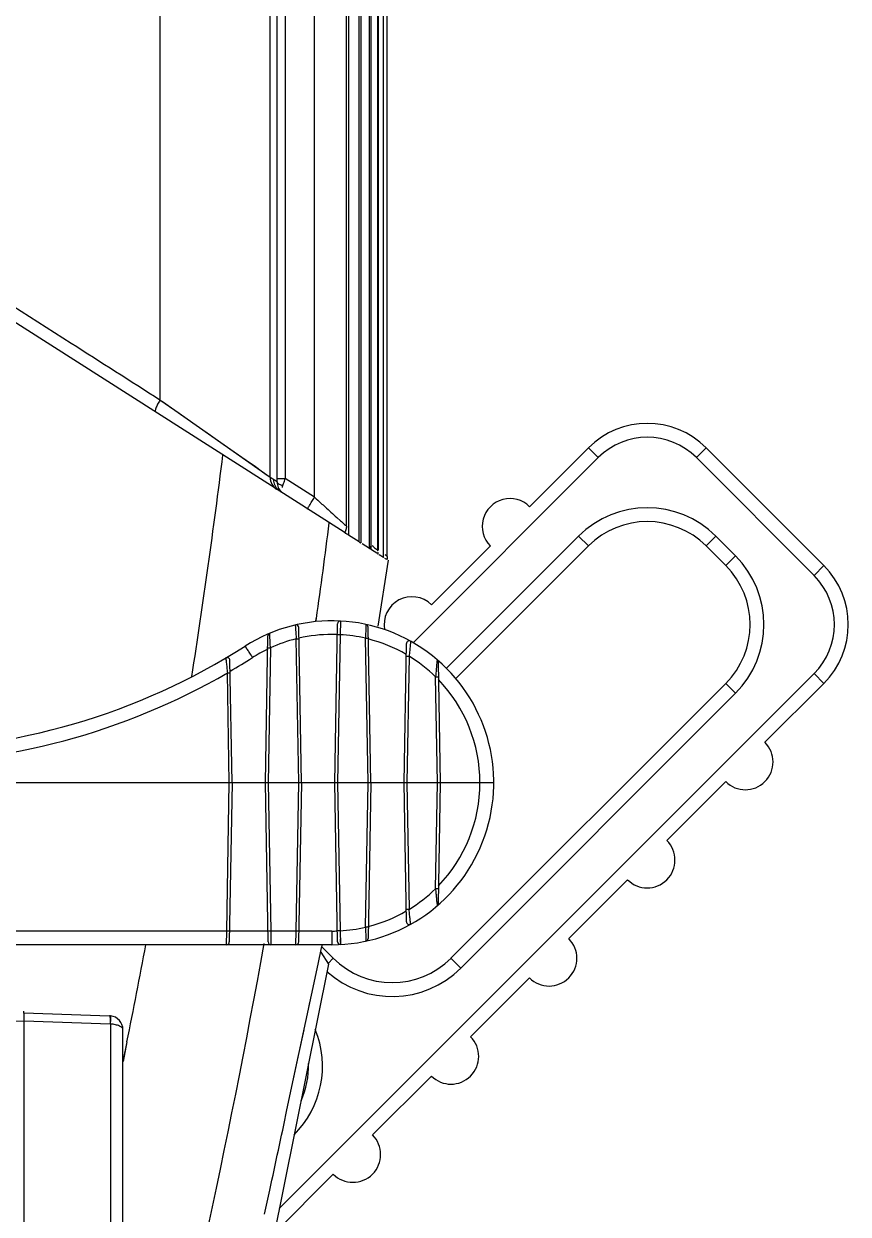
# Model space of a CAD drawing. Header units: millimetres. Extents: x -73584 to -37571, y -61249 to -50748.
# Drawn here: x -48245.47 to -48215.75, y -52735.06 to -52692.19 of the extents above; entities that cross this region are included whole.
import ezdxf

# ---------------------------------------------------------------- set-up
doc = ezdxf.new("R2010")
doc.units = ezdxf.units.MM
doc.header["$LTSCALE"] = 200
doc.layers.add('DIM', color=3, linetype='Continuous')
doc.layers.add('SOLID_1', color=7, linetype='Continuous')

# ---------------------------------------------------------------- blocks, each defined once
blk = doc.blocks.new('5569')
at = {"color": 7, "linetype": 'Continuous'}
for p, q in [((-46009.902, -54839.229), (-46009.902, -55029.304)), ((-46005.93, -55032.09), (-46005.93, -54944.413)), ((-46005.675, -55032.13), (-46005.675, -54945.342)), ((-46005.387, -54947.176), (-46005.387, -55032.13)), ((-46004.33, -55032.804), (-46004.33, -54949.005)), ((-46003.177, -55033.845), (-46003.177, -54950.071)), ((-46003.111, -54950.174), (-46003.111, -55034.161)), ((-46003.105, -54950.179), (-46003.105, -55034.166)), ((-46002.72, -55034.409), (-46002.72, -54950.773)), ((-46002.668, -54950.852), (-46002.668, -55034.441)), ((-46002.664, -54950.856), (-46002.664, -55034.448)), ((-46002.347, -55034.644), (-46002.347, -54951.333)), ((-46002.305, -54951.396), (-46002.305, -55034.567)), ((-46002.302, -54951.398), (-46002.302, -55034.569)), ((-46002.055, -55034.726), (-46002.055, -54951.763)), ((-46002.038, -54951.789), (-46002.038, -55034.696)), ((-46002.037, -54951.79), (-46002.037, -55034.696)), ((-46001.846, -55034.961), (-46001.846, -54952.069)), ((-46001.718, -55034.941), (-46001.718, -54952.258)), ((-46003.265, -55034.065), (-46024.198, -55020.723)), ((-46009.213, -55029.789), (-46009.902, -55029.304)), ((-46005.93, -55032.09), (-46009.817, -55029.364)), ((-46008.601, -55030.217), (-46009.213, -55029.789)), ((-46005.678, -55032.251), (-46005.93, -55032.09)), ((-46005.675, -55032.13), (-46005.387, -55032.13)), ((-46004.33, -55032.804), (-46005.387, -55032.13)), ((-46003.53, -55033.526), (-46003.392, -55033.651)), ((-46003.129, -55034.149), (-46003.163, -55034.132)), ((-46002.72, -55034.412), (-46003.109, -55034.164)), ((-46002.349, -55034.649), (-46002.61, -55034.482)), ((-46002.302, -55034.569), (-46002.305, -55034.567)), ((-46002.347, -55034.644), (-46002.33, -55034.655)), ((-46002.082, -55034.819), (-46002.274, -55034.696)), ((-46001.848, -55034.968), (-46001.997, -55034.873)), ((-46001.846, -55034.961), (-46001.837, -55034.967)), ((-46001.729, -55035.044), (-46001.795, -55035.002)), ((-46001.719, -55034.932), (-46001.718, -55034.941)), ((-46001.718, -55034.941), (-46001.718, -55034.953)), ((-46001.672, -55035.073), (-46002.055, -55037.45)), ((-46004.282, -55037.281), (-46004.267, -55037.172)), ((-46004.279, -55037.282), (-46004.264, -55037.173)), ((-46004.202, -55049.622), (-46004.075, -55049.028)), ((-46004.109, -55049.188), (-46003.828, -55049.612)), ((-46004.075, -55049.028), (-46004.049, -55048.905)), ((-46003.828, -55049.612), (-46005.982, -55060.297)), ((-46005.325, -55054.87), (-46004.202, -55049.622)), ((-46004.521, -55051.116), (-46004.496, -55050.998)), ((-46011.092, -55052.417), (-46011.239, -55053.122)), ((-46011.092, -55052.417), (-46011.235, -55053.123))]:
    blk.add_line(p, q, dxfattribs=at)
for points in [[(-46006.797, -55031.481), (-46007.619, -55030.905), (-46008.082, -55030.582), (-46008.601, -55030.217)], [(-46005.93, -55032.09), (-46006.033, -55032.018), (-46006.208, -55031.893), (-46006.465, -55031.711), (-46006.797, -55031.481)], [(-46002.304, -55034.568), (-46002.304, -55034.58), (-46002.297, -55034.623), (-46002.294, -55034.631)], [(-46001.719, -55034.953), (-46001.718, -55034.97), (-46001.712, -55035)], [(-46005.325, -55054.87), (-46004.906, -55052.913), (-46004.707, -55051.985)]]:
    blk.add_lwpolyline(points, dxfattribs=at)
for centre, radius, start, end in [((-46289.538, -54995.772), 284.133, 351.19563, 352.82078), ((-46007.511, -55032.149), 1.835, 356.8317, 358.6064), ((-46008.172, -55032.131), 2.497, 358.5595, 0.0181), ((-46017.792, -55028.082), 13.048, 340.7593, 341.5153), ((-46021.278, -55026.909), 16.726, 341.492, 341.812), ((-46293.871, -54996.52), 292.447, 352.0096, 352.69149), ((-46002.6, -55033.362), 0.954, 227.5399, 228.6286), ((-46003.249, -55034.402), 0.958, 348.6777, 350.0872), ((-46011.151, -55046.443), 14.849, 52.897, 53.1785), ((-46007.692, -55041.87), 9.116, 52.7068, 52.8964), ((-46314.474, -54991.574), 309.423, 348.65976, 349.31992), ((-46328.691, -54990.447), 327.797, 345.87098, 349.73282)]:
    blk.add_arc(centre, radius, start, end, dxfattribs=at)
for points, knots in [([(-46009.902, -55029.304), (-46010.969, -55028.623), (-46015.245, -55025.894), (-46019.521, -55023.166), (-46022.73, -55021.118)], [0, 0, 0, 0, 0.24954, 1, 1, 1, 1]), ([(-46009.902, -55029.304), (-46009.932, -55029.352), (-46009.985, -55029.444), (-46010.047, -55029.575), (-46010.079, -55029.658), (-46010.084, -55029.718), (-46010.072, -55029.726)], [0, 0, 0, 0, 0.364748, 0.690966, 0.908646, 1, 1, 1, 1]), ([(-46005.81, -55032.166), (-46005.81, -55032.236), (-46005.78, -55032.378), (-46005.694, -55032.494), (-46005.642, -55032.541)], [0, 0, 0, 0, 0.49987, 1, 1, 1, 1]), ([(-46005.678, -55032.251), (-46005.68, -55032.319), (-46005.656, -55032.455), (-46005.577, -55032.568), (-46005.529, -55032.613)], [0, 0, 0, 0, 0.509538, 1, 1, 1, 1]), ([(-46005.614, -55032.329), (-46005.623, -55032.323), (-46005.65, -55032.303), (-46005.674, -55032.274), (-46005.678, -55032.251)], [0, 0, 0, 0, 0.303951, 1, 1, 1, 1]), ([(-46005.472, -55032.382), (-46005.485, -55032.379), (-46005.534, -55032.368), (-46005.583, -55032.349), (-46005.614, -55032.329)], [0, 0, 0, 0, 0.264113, 1, 1, 1, 1]), ([(-46004.581, -55033.226), (-46004.584, -55033.224), (-46004.572, -55033.209), (-46004.566, -55033.188), (-46004.54, -55033.147), (-46004.511, -55033.095), (-46004.471, -55033.03), (-46004.411, -55032.932), (-46004.363, -55032.855), (-46004.33, -55032.804)], [0, 0, 0, 0, 0.019539, 0.07538, 0.166773, 0.292655, 0.45007, 0.628615, 1, 1, 1, 1]), ([(-46004.103, -55033.011), (-46004.052, -55033.057), (-46003.86, -55033.227), (-46003.67, -55033.4), (-46003.53, -55033.526)], [0, 0, 0, 0, 0.265694, 1, 1, 1, 1]), ([(-46003.392, -55033.651), (-46003.374, -55033.667), (-46003.315, -55033.721), (-46003.256, -55033.774), (-46003.215, -55033.811)], [0, 0, 0, 0, 0.307914, 1, 1, 1, 1]), ([(-46003.177, -55033.845), (-46003.185, -55033.888), (-46003.199, -55033.958), (-46003.218, -55034.029), (-46003.233, -55034.053)], [0, 0, 0, 0, 0.615706, 1, 1, 1, 1]), ([(-46003.215, -55033.811), (-46003.21, -55033.814), (-46003.198, -55033.826), (-46003.185, -55033.837), (-46003.177, -55033.845)], [0, 0, 0, 0, 0.332379, 1, 1, 1, 1]), ([(-46002.72, -55034.409), (-46002.712, -55034.414), (-46002.7, -55034.427), (-46002.682, -55034.431), (-46002.676, -55034.436)], [0, 0, 0, 0, 0.530562, 1, 1, 1, 1]), ([(-46002.676, -55034.436), (-46002.675, -55034.437), (-46002.672, -55034.439), (-46002.669, -55034.441), (-46002.668, -55034.441)], [0, 0, 0, 0, 0.514282, 1, 1, 1, 1]), ([(-46002.33, -55034.655), (-46002.325, -55034.649), (-46002.317, -55034.627), (-46002.312, -55034.604), (-46002.309, -55034.59)], [0, 0, 0, 0, 0.361748, 1, 1, 1, 1]), ([(-46002.295, -55034.635), (-46002.297, -55034.63), (-46002.306, -55034.617), (-46002.313, -55034.633), (-46002.317, -55034.638)], [0, 0, 0, 0, 0.428057, 1, 1, 1, 1]), ([(-46002.274, -55034.696), (-46002.282, -55034.691), (-46002.285, -55034.666), (-46002.29, -55034.646), (-46002.295, -55034.635)], [0, 0, 0, 0, 0.428276, 1, 1, 1, 1]), ([(-46002.169, -55034.619), (-46002.144, -55034.638), (-46002.111, -55034.663), (-46002.073, -55034.693), (-46002.06, -55034.707), (-46002.058, -55034.714)], [0, 0, 0, 0, 0.638318, 0.845714, 1, 1, 1, 1]), ([(-46002.073, -55034.817), (-46002.075, -55034.819), (-46002.077, -55034.821), (-46002.081, -55034.82), (-46002.082, -55034.819)], [0, 0, 0, 0, 0.548314, 1, 1, 1, 1]), ([(-46002.038, -55034.839), (-46002.042, -55034.822), (-46002.042, -55034.759), (-46002.063, -55034.809), (-46002.073, -55034.817)], [0, 0, 0, 0, 0.57892, 1, 1, 1, 1]), ([(-46002.058, -55034.714), (-46002.057, -55034.716), (-46002.056, -55034.72), (-46002.056, -55034.724), (-46002.055, -55034.726)], [0, 0, 0, 0, 0.474293, 1, 1, 1, 1]), ([(-46002.04, -55034.862), (-46002.039, -55034.864), (-46002.034, -55034.874), (-46002.037, -55034.855), (-46002.037, -55034.849)], [0, 0, 0, 0, 0.227854, 1, 1, 1, 1]), ([(-46001.798, -55034.86), (-46001.78, -55034.874), (-46001.754, -55034.896), (-46001.721, -55034.919), (-46001.719, -55034.932)], [0, 0, 0, 0, 0.645036, 1, 1, 1, 1]), ([(-46001.724, -55035.038), (-46001.725, -55035.04), (-46001.725, -55035.042), (-46001.728, -55035.044), (-46001.729, -55035.044)], [0, 0, 0, 0, 0.73334, 1, 1, 1, 1]), ([(-46001.709, -55035.009), (-46001.713, -55035.008), (-46001.716, -55035.025), (-46001.721, -55035.032), (-46001.724, -55035.038)], [0, 0, 0, 0, 0.382, 1, 1, 1, 1]), ([(-46001.713, -55035.046), (-46001.713, -55035.036), (-46001.71, -55035.025), (-46001.709, -55035.014), (-46001.709, -55035.011)], [0, 0, 0, 0, 0.818302, 1, 1, 1, 1]), ([(-46001.709, -55035.011), (-46001.709, -55035.011), (-46001.709, -55035.01), (-46001.709, -55035.01), (-46001.709, -55035.009)], [0, 0, 0, 0, 0.675266, 1, 1, 1, 1]), ([(-46006.132, -55058.623), (-46006.069, -55058.333), (-46005.799, -55057.082), (-46005.531, -55055.831), (-46005.325, -55054.87)], [0, 0, 0, 0, 0.231612, 1, 1, 1, 1])]:
    blk.add_open_spline(points, degree=3, knots=knots, dxfattribs=at)
for points in [[(-46005.93, -55032.09), (-46005.931, -55032.249), (-46005.837, -55032.425), (-46005.702, -55032.511)], [(-46005.492, -55032.447), (-46005.486, -55032.425), (-46005.479, -55032.403), (-46005.472, -55032.382)], [(-46004.33, -55032.804), (-46004.255, -55032.874), (-46004.179, -55032.943), (-46004.103, -55033.011)], [(-46003.245, -55034.066), (-46003.251, -55034.069), (-46003.259, -55034.069), (-46003.265, -55034.065)], [(-46003.233, -55034.053), (-46003.236, -55034.057), (-46003.239, -55034.062), (-46003.244, -55034.065)], [(-46003.163, -55034.132), (-46003.187, -55034.116), (-46003.209, -55034.096), (-46003.23, -55034.077)], [(-46003.111, -55034.161), (-46003.118, -55034.158), (-46003.123, -55034.153), (-46003.129, -55034.149)], [(-46002.317, -55034.638), (-46002.321, -55034.644), (-46002.324, -55034.651), (-46002.33, -55034.655)]]:
    blk.add_open_spline(points, degree=3, dxfattribs=at)
at = {"layer": 'SOLID_1', "color": 7, "linetype": 'Continuous'}
for p, q in [((-45996.58, -55033.141), (-45994.459, -55031.02)), ((-45994.459, -55031.02), (-45994.105, -55031.374)), ((-45990.57, -55031.375), (-45990.216, -55031.021)), ((-45990.216, -55031.021), (-45985.974, -55035.265)), ((-45994.105, -55031.374), (-46000.775, -55038.041)), ((-45986.328, -55035.618), (-45990.57, -55031.375)), ((-46000.117, -55036.676), (-45997.995, -55034.555)), ((-45999.576, -55038.963), (-45994.813, -55034.202)), ((-45994.459, -55034.556), (-45999.238, -55039.332)), ((-45994.813, -55034.202), (-45994.459, -55034.556)), ((-45990.217, -55034.557), (-45989.863, -55034.203)), ((-45989.51, -55035.264), (-45990.217, -55034.557)), ((-45989.863, -55034.203), (-45989.156, -55034.91)), ((-45989.156, -55034.91), (-45989.51, -55035.264)), ((-45985.974, -55035.265), (-45986.328, -55035.618)), ((-46005.024, -55037.403), (-46005.018, -55037.497)), ((-46005.024, -55037.403), (-46005.023, -55037.409)), ((-46004.803, -55043.084), (-46004.901, -55037.498)), ((-46003.603, -55043.084), (-46003.503, -55037.357)), ((-46003.398, -55037.259), (-46003.41, -55037.751)), ((-46002.303, -55043.084), (-46002.401, -55037.477)), ((-46006.103, -55043.084), (-46006.011, -55037.792)), ((-46004.903, -55043.084), (-46004.994, -55037.901)), ((-46003.41, -55037.751), (-46003.503, -55043.084)), ((-46002.403, -55043.084), (-46002.494, -55037.882)), ((-46005.919, -55038.225), (-46006.003, -55043.084)), ((-46001.103, -55043.084), (-46001.016, -55038.073)), ((-46007.303, -55043.084), (-46007.38, -55038.675)), ((-46000.924, -55038.524), (-46001.003, -55043.084)), ((-45999.88, -55038.724), (-45999.803, -55043.084)), ((-46007.403, -55043.084), (-46007.472, -55039.127)), ((-46005.604, -55058.42), (-45986.329, -55039.154)), ((-45999.903, -55043.084), (-45999.97, -55039.268)), ((-45986.329, -55039.154), (-45985.975, -55039.507)), ((-45999.413, -55049.404), (-45989.511, -55039.507)), ((-45989.511, -55039.507), (-45989.157, -55039.86)), ((-45985.975, -55039.507), (-45988.097, -55041.628)), ((-45989.157, -55039.86), (-45999.059, -55049.757)), ((-45997.871, -55043.084), (-46020.985, -55043.084)), ((-46007.497, -55048.425), (-46007.403, -55043.084)), ((-46007.303, -55043.084), (-46007.404, -55048.818)), ((-46006.003, -55048.818), (-46006.103, -55043.084)), ((-46006.003, -55043.084), (-46005.91, -55048.425)), ((-46004.997, -55048.425), (-46004.903, -55043.084)), ((-46004.803, -55043.084), (-46004.904, -55048.818)), ((-46003.503, -55048.81), (-46003.603, -55043.084)), ((-46003.503, -55043.084), (-46003.41, -55048.417)), ((-46002.494, -55048.286), (-46002.403, -55043.084)), ((-46002.303, -55043.084), (-46002.401, -55048.691)), ((-46001.016, -55048.095), (-46001.103, -55043.084)), ((-46001.003, -55043.084), (-46000.924, -55047.643)), ((-45999.97, -55046.9), (-45999.903, -55043.084)), ((-45999.803, -55043.084), (-45999.88, -55047.444)), ((-45989.512, -55043.042), (-45991.633, -55045.163)), ((-45993.048, -55046.577), (-45995.17, -55048.698)), ((-46007.497, -55048.425), (-46020.051, -55048.425)), ((-46007.503, -55048.916), (-46007.497, -55048.425)), ((-46006.01, -55048.425), (-46007.397, -55048.425)), ((-46004.997, -55048.425), (-46005.91, -55048.425)), ((-46005.91, -55048.425), (-46005.903, -55048.916)), ((-46005.003, -55048.916), (-46004.997, -55048.425)), ((-46003.703, -55048.425), (-46004.897, -55048.425)), ((-46003.703, -55048.425), (-46003.703, -55048.916)), ((-46003.41, -55048.417), (-46003.398, -55048.908)), ((-46003.403, -55048.707), (-46003.402, -55048.766)), ((-46003.703, -55048.916), (-46032.924, -55048.916)), ((-46004.067, -55048.991), (-46003.655, -55049.403)), ((-46003.402, -55048.766), (-46003.398, -55048.908)), ((-46003.655, -55049.403), (-46003.846, -55049.594)), ((-45999.059, -55049.757), (-45999.413, -55049.404)), ((-45996.584, -55050.112), (-45998.706, -55052.232)), ((-46014.793, -55051.67), (-46045.843, -55052.766)), ((-46014.806, -55051.368), (-46011.721, -55051.477)), ((-46011.7, -55051.776), (-46014.793, -55051.667)), ((-46014.793, -55061.37), (-46014.793, -55051.667)), ((-46011.686, -55051.777), (-46011.686, -55100.755)), ((-46011.239, -55100.554), (-46011.239, -55051.979)), ((-46000.121, -55053.646), (-46002.243, -55055.767)), ((-46003.657, -55057.181), (-46005.779, -55059.302))]:
    blk.add_line(p, q, dxfattribs=at)
for centre, radius, start, end in [((-45992.338, -55033.142), 3, 44.9867, 134.9867), ((-45992.338, -55033.142), 2.5, 44.9867, 134.9867), ((-45997.288, -55033.848), 1, 44.9867, 224.9867), ((-45992.339, -55036.678), 3.5, 44.9867, 134.9867), ((-45992.339, -55036.678), 3, 44.9867, 134.9867), ((-45991.632, -55037.385), 3.5, 314.9867, 44.9867), ((-45991.632, -55037.385), 3, 314.9867, 44.9867), ((-45988.096, -55037.386), 3, 314.9867, 44.9867), ((-45988.096, -55037.386), 2.5, 314.9867, 44.9867), ((-46000.824, -55037.383), 1, 44.9867, 190.8322), ((-46003.703, -55043.084), 5.833, 270, 122.51), ((-46005.001, -55037.5), 0.1, 0.9997, 103.0815), ((-46003.403, -55037.359), 0.1, 87.0024, 178.9993), ((-46002.501, -55037.479), 0.1, 0.9996, 77.895), ((-46005.911, -55037.793), 0.1, 112.6503, 179.0001), ((-46003.702, -55043.078), 5.336, 104.0075, 114.5417), ((-46003.702, -55043.086), 5.343, 90.0112, 102.8902), ((-46003.702, -55043.065), 5.322, 87.9297, 90.0098), ((-46003.705, -55043.086), 5.343, 76.9033, 86.8397), ((-46003.708, -55043.086), 5.344, 59.8398, 75.7671), ((-46000.916, -55038.075), 0.1, 60.9056, 179.0009), ((-46019.703, -55017.979), 23.938, 270, 302.51), ((-46003.7, -55043.081), 5.339, 115.7448, 122.5154), ((-46007.48, -55038.677), 0.1, 1, 120.5637), ((-46019.705, -55017.968), 24.44, 300.3011, 302.5077), ((-46003.707, -55043.08), 5.338, 45.5713, 58.5784), ((-45999.979, -55038.726), 0.1, 0.9984, 49.4887), ((-46019.704, -55017.969), 24.439, 270.0006, 300.032), ((-46003.704, -55043.075), 5.333, 359.9078, 44.0098), ((-45988.804, -55042.335), 1, 224.9867, 44.9867), ((-46003.704, -55043.092), 5.333, 315.9905, 0.0917), ((-45992.341, -55045.87), 1, 224.9867, 44.9867), ((-46003.709, -55043.085), 5.342, 301.4261, 314.4242), ((-45999.979, -55047.442), 0.1, 310.5113, 359.0016), ((-46003.708, -55043.082), 5.344, 284.2329, 300.1602), ((-46003.705, -55043.082), 5.343, 273.1603, 283.0967), ((-46000.916, -55048.093), 0.1, 180.9991, 299.0944), ((-46003.703, -55043.092), 5.333, 270.0002, 272.0759), ((-46002.501, -55048.689), 0.1, 282.105, 359.0004), ((-45995.877, -55049.405), 1, 224.9867, 44.9867), ((-46007.503, -55048.816), 0.1, 270, 359), ((-46005.903, -55048.816), 0.1, 181, 270), ((-46005.003, -55048.816), 0.1, 270, 359), ((-46003.403, -55048.809), 0.1, 181.0009, 272.9992), ((-46001.533, -55047.282), 3, 224.9867, 314.9867), ((-46001.533, -55047.282), 3.5, 227.8327, 314.9867), ((-46016.557, -55051.53), 1.759, 5.3045, 6.9729), ((-46018.753, -55051.671), 3.959, 0.016, 2.199), ((-46011.739, -55051.976), 0.5, 83.9897, 87.9871), ((-46011.739, -55051.977), 0.501, 359.9454, 83.9299), ((-46011.707, -55051.976), 0.2, 83.9733, 87.9718), ((-46007.545, -55053.291), 3.5, 314.9867, 22.1321), ((-45999.413, -55052.939), 1, 224.9867, 44.9867), ((-46007.545, -55053.291), 3, 335.3412, 1.8755), ((-46002.95, -55056.474), 1, 224.9867, 44.9867)]:
    blk.add_arc(centre, radius, start, end, dxfattribs=at)
for points, knots in [([(-46005.018, -55037.497), (-46005.016, -55037.524), (-46005.008, -55037.659), (-46005.001, -55037.793), (-46004.994, -55037.901)], [0, 0, 0, 0, 0.197773, 1, 1, 1, 1]), ([(-46002.48, -55037.381), (-46002.48, -55037.381), (-46002.48, -55037.382), (-46002.481, -55037.384), (-46002.48, -55037.387), (-46002.481, -55037.391), (-46002.481, -55037.397), (-46002.481, -55037.407), (-46002.482, -55037.422), (-46002.482, -55037.443), (-46002.483, -55037.469), (-46002.484, -55037.498), (-46002.485, -55037.531), (-46002.486, -55037.567), (-46002.487, -55037.621), (-46002.489, -55037.694), (-46002.491, -55037.786), (-46002.493, -55037.849), (-46002.494, -55037.882)], [0, 0, 0, 0, 0.001237, 0.004948, 0.011116, 0.019721, 0.030744, 0.044166, 0.078081, 0.120975, 0.172257, 0.231331, 0.297545, 0.370214, 0.448653, 0.620098, 0.806292, 1, 1, 1, 1]), ([(-46005.919, -55038.225), (-46005.921, -55038.191), (-46005.925, -55038.126), (-46005.93, -55038.032), (-46005.934, -55037.956), (-46005.938, -55037.9), (-46005.94, -55037.862), (-46005.942, -55037.827), (-46005.944, -55037.795), (-46005.946, -55037.768), (-46005.947, -55037.745), (-46005.948, -55037.728), (-46005.949, -55037.718), (-46005.949, -55037.712), (-46005.949, -55037.708), (-46005.95, -55037.704), (-46005.949, -55037.702), (-46005.95, -55037.701), (-46005.95, -55037.701)], [0, 0, 0, 0, 0.18968, 0.372879, 0.543248, 0.621983, 0.695467, 0.762855, 0.823294, 0.87596, 0.920104, 0.954984, 0.968736, 0.979987, 0.988738, 0.994991, 0.998744, 1, 1, 1, 1]), ([(-46004.994, -55037.901), (-46004.982, -55037.901), (-46004.963, -55037.901), (-46004.94, -55037.9), (-46004.924, -55037.9), (-46004.913, -55037.9), (-46004.905, -55037.901), (-46004.901, -55037.901), (-46004.898, -55037.901), (-46004.896, -55037.901), (-46004.895, -55037.901), (-46004.894, -55037.901), (-46004.894, -55037.901)], [0, 0, 0, 0, 0.367904, 0.546859, 0.706725, 0.836241, 0.88764, 0.92934, 0.960942, 0.982834, 0.995612, 1, 1, 1, 1]), ([(-46003.51, -55037.751), (-46003.51, -55037.751), (-46003.509, -55037.751), (-46003.508, -55037.75), (-46003.506, -55037.75), (-46003.503, -55037.75), (-46003.499, -55037.75), (-46003.491, -55037.75), (-46003.48, -55037.75), (-46003.464, -55037.75), (-46003.441, -55037.75), (-46003.423, -55037.75), (-46003.41, -55037.751)], [0, 0, 0, 0, 0.004387, 0.017164, 0.039054, 0.070655, 0.112354, 0.163753, 0.293268, 0.453135, 0.632092, 1, 1, 1, 1]), ([(-46002.494, -55037.882), (-46002.482, -55037.881), (-46002.464, -55037.881), (-46002.44, -55037.881), (-46002.425, -55037.881), (-46002.413, -55037.881), (-46002.406, -55037.881), (-46002.402, -55037.881), (-46002.398, -55037.881), (-46002.396, -55037.881), (-46002.395, -55037.881), (-46002.394, -55037.881), (-46002.394, -55037.882)], [0, 0, 0, 0, 0.367904, 0.546859, 0.706725, 0.836241, 0.88764, 0.92934, 0.960942, 0.982834, 0.995612, 1, 1, 1, 1]), ([(-46000.867, -55037.987), (-46000.868, -55037.987), (-46000.867, -55037.989), (-46000.868, -55037.99), (-46000.868, -55037.994), (-46000.869, -55037.999), (-46000.869, -55038.005), (-46000.87, -55038.016), (-46000.872, -55038.033), (-46000.875, -55038.057), (-46000.877, -55038.085), (-46000.881, -55038.118), (-46000.886, -55038.168), (-46000.893, -55038.238), (-46000.902, -55038.328), (-46000.913, -55038.425), (-46000.921, -55038.491), (-46000.924, -55038.524)], [0, 0, 0, 0, 0.001272, 0.005187, 0.011714, 0.020816, 0.032456, 0.046587, 0.082034, 0.126554, 0.17951, 0.240141, 0.307655, 0.460064, 0.63021, 0.812212, 1, 1, 1, 1]), ([(-46006.838, -55038.165), (-46006.838, -55038.165), (-46006.837, -55038.166), (-46006.836, -55038.167), (-46006.834, -55038.17), (-46006.832, -55038.173), (-46006.829, -55038.177), (-46006.824, -55038.185), (-46006.816, -55038.197), (-46006.804, -55038.214), (-46006.791, -55038.235), (-46006.775, -55038.259), (-46006.75, -55038.297), (-46006.715, -55038.35), (-46006.67, -55038.421), (-46006.621, -55038.498), (-46006.587, -55038.552), (-46006.57, -55038.579)], [0, 0, 0, 0, 0.001291, 0.004928, 0.010935, 0.019302, 0.030011, 0.043047, 0.076001, 0.117827, 0.168108, 0.22642, 0.2922, 0.443461, 0.616255, 0.804331, 1, 1, 1, 1]), ([(-46006.019, -55038.225), (-46006.019, -55038.224), (-46006.018, -55038.224), (-46006.017, -55038.224), (-46006.014, -55038.224), (-46006.011, -55038.224), (-46006.007, -55038.224), (-46006, -55038.224), (-46005.988, -55038.224), (-46005.973, -55038.224), (-46005.949, -55038.224), (-46005.931, -55038.224), (-46005.919, -55038.225)], [0, 0, 0, 0, 0.004388, 0.017166, 0.039058, 0.07066, 0.11236, 0.163759, 0.293275, 0.453141, 0.632096, 1, 1, 1, 1]), ([(-46007.531, -55038.591), (-46007.531, -55038.591), (-46007.531, -55038.592), (-46007.531, -55038.594), (-46007.53, -55038.597), (-46007.53, -55038.602), (-46007.529, -55038.608), (-46007.528, -55038.619), (-46007.526, -55038.636), (-46007.523, -55038.66), (-46007.52, -55038.689), (-46007.516, -55038.721), (-46007.51, -55038.771), (-46007.503, -55038.841), (-46007.493, -55038.931), (-46007.483, -55039.027), (-46007.476, -55039.093), (-46007.472, -55039.127)], [0, 0, 0, 0, 0.001276, 0.005084, 0.011442, 0.020369, 0.031884, 0.045983, 0.081621, 0.126583, 0.180123, 0.241342, 0.309297, 0.46188, 0.631348, 0.812566, 1, 1, 1, 1]), ([(-46001.024, -55038.524), (-46001.024, -55038.524), (-46001.023, -55038.524), (-46001.022, -55038.524), (-46001.02, -55038.524), (-46001.016, -55038.524), (-46001.012, -55038.524), (-46001.005, -55038.524), (-46000.994, -55038.524), (-46000.978, -55038.524), (-46000.954, -55038.524), (-46000.936, -55038.524), (-46000.924, -55038.524)], [0, 0, 0, 0, 0.004388, 0.017166, 0.039058, 0.07066, 0.11236, 0.163759, 0.293275, 0.453141, 0.632096, 1, 1, 1, 1]), ([(-45999.924, -55038.773), (-45999.928, -55038.808), (-45999.936, -55038.884), (-45999.951, -55039.049), (-45999.962, -55039.179), (-45999.97, -55039.268)], [0, 0, 0, 0, 0.213956, 0.460829, 1, 1, 1, 1]), ([(-45999.915, -55038.65), (-45999.914, -55038.65), (-45999.915, -55038.651), (-45999.914, -55038.652), (-45999.915, -55038.654), (-45999.915, -55038.658), (-45999.915, -55038.662), (-45999.916, -55038.67), (-45999.916, -55038.683), (-45999.918, -55038.701), (-45999.92, -55038.722), (-45999.922, -55038.746), (-45999.924, -55038.764), (-45999.924, -55038.773)], [0, 0, 0, 0, 0.004082, 0.015905, 0.035755, 0.063861, 0.100231, 0.144816, 0.258273, 0.402885, 0.576577, 0.776579, 1, 1, 1, 1]), ([(-46007.472, -55039.127), (-46007.46, -55039.127), (-46007.442, -55039.126), (-46007.418, -55039.126), (-46007.403, -55039.126), (-46007.391, -55039.126), (-46007.384, -55039.126), (-46007.38, -55039.126), (-46007.377, -55039.126), (-46007.374, -55039.126), (-46007.373, -55039.127), (-46007.372, -55039.127), (-46007.372, -55039.127)], [0, 0, 0, 0, 0.367904, 0.546859, 0.706725, 0.836241, 0.88764, 0.92934, 0.960942, 0.982834, 0.995612, 1, 1, 1, 1]), ([(-45999.97, -55039.268), (-45999.958, -55039.267), (-45999.94, -55039.267), (-45999.916, -55039.267), (-45999.9, -55039.267), (-45999.889, -55039.267), (-45999.882, -55039.267), (-45999.877, -55039.267), (-45999.874, -55039.267), (-45999.872, -55039.267), (-45999.871, -55039.267), (-45999.87, -55039.267), (-45999.87, -55039.268)], [0, 0, 0, 0, 0.367905, 0.546861, 0.706726, 0.836241, 0.887641, 0.929341, 0.960942, 0.982834, 0.995612, 1, 1, 1, 1]), ([(-45999.87, -55046.9), (-45999.87, -55046.9), (-45999.871, -55046.9), (-45999.872, -55046.901), (-45999.874, -55046.901), (-45999.877, -55046.901), (-45999.882, -55046.901), (-45999.889, -55046.901), (-45999.9, -55046.901), (-45999.916, -55046.901), (-45999.94, -55046.901), (-45999.958, -55046.9), (-45999.97, -55046.9)], [0, 0, 0, 0, 0.004388, 0.017166, 0.039058, 0.070659, 0.112359, 0.163759, 0.293274, 0.453139, 0.632095, 1, 1, 1, 1]), ([(-45999.97, -55046.9), (-45999.965, -55046.957), (-45999.955, -55047.066), (-45999.941, -55047.223), (-45999.928, -55047.358), (-45999.92, -55047.439), (-45999.917, -55047.474)], [0, 0, 0, 0, 0.294649, 0.574065, 0.820125, 1, 1, 1, 1]), ([(-45999.917, -55047.474), (-45999.917, -55047.48), (-45999.916, -55047.489), (-45999.915, -55047.5), (-45999.915, -55047.507), (-45999.915, -55047.511), (-45999.914, -55047.515), (-45999.915, -55047.517), (-45999.914, -55047.518), (-45999.915, -55047.518)], [0, 0, 0, 0, 0.438163, 0.610483, 0.750307, 0.858286, 0.935272, 0.982148, 1, 1, 1, 1]), ([(-46000.924, -55047.643), (-46000.936, -55047.644), (-46000.954, -55047.644), (-46000.978, -55047.644), (-46000.994, -55047.644), (-46001.005, -55047.644), (-46001.012, -55047.644), (-46001.016, -55047.644), (-46001.02, -55047.644), (-46001.022, -55047.644), (-46001.023, -55047.644), (-46001.024, -55047.644), (-46001.024, -55047.643)], [0, 0, 0, 0, 0.367904, 0.546859, 0.706725, 0.836241, 0.88764, 0.92934, 0.960942, 0.982834, 0.995612, 1, 1, 1, 1]), ([(-46000.867, -55048.181), (-46000.867, -55048.18), (-46000.868, -55048.179), (-46000.867, -55048.177), (-46000.868, -55048.174), (-46000.868, -55048.169), (-46000.869, -55048.163), (-46000.87, -55048.152), (-46000.872, -55048.135), (-46000.875, -55048.111), (-46000.878, -55048.083), (-46000.881, -55048.05), (-46000.887, -55047.999), (-46000.894, -55047.929), (-46000.903, -55047.839), (-46000.913, -55047.743), (-46000.92, -55047.677), (-46000.924, -55047.643)], [0, 0, 0, 0, 0.001273, 0.005065, 0.011399, 0.020298, 0.031782, 0.045851, 0.081441, 0.126378, 0.179926, 0.24118, 0.309187, 0.461889, 0.63143, 0.812639, 1, 1, 1, 1]), ([(-46002.394, -55048.286), (-46002.394, -55048.286), (-46002.395, -55048.286), (-46002.396, -55048.287), (-46002.398, -55048.287), (-46002.402, -55048.287), (-46002.406, -55048.287), (-46002.413, -55048.287), (-46002.425, -55048.287), (-46002.44, -55048.287), (-46002.464, -55048.287), (-46002.482, -55048.286), (-46002.494, -55048.286)], [0, 0, 0, 0, 0.004388, 0.017166, 0.039058, 0.07066, 0.11236, 0.163759, 0.293275, 0.453141, 0.632096, 1, 1, 1, 1]), ([(-46002.494, -55048.286), (-46002.493, -55048.319), (-46002.491, -55048.382), (-46002.489, -55048.474), (-46002.487, -55048.547), (-46002.486, -55048.601), (-46002.485, -55048.637), (-46002.484, -55048.67), (-46002.483, -55048.699), (-46002.482, -55048.725), (-46002.482, -55048.746), (-46002.481, -55048.761), (-46002.481, -55048.771), (-46002.481, -55048.777), (-46002.48, -55048.781), (-46002.481, -55048.784), (-46002.48, -55048.785), (-46002.48, -55048.787), (-46002.48, -55048.787)], [0, 0, 0, 0, 0.193704, 0.379886, 0.551361, 0.629831, 0.702537, 0.768785, 0.827882, 0.87917, 0.922053, 0.955937, 0.969337, 0.980337, 0.988919, 0.995068, 0.998767, 1, 1, 1, 1]), ([(-46007.397, -55048.425), (-46007.397, -55048.425), (-46007.397, -55048.425), (-46007.399, -55048.426), (-46007.401, -55048.426), (-46007.404, -55048.426), (-46007.408, -55048.426), (-46007.416, -55048.426), (-46007.427, -55048.426), (-46007.443, -55048.426), (-46007.466, -55048.426), (-46007.484, -55048.425), (-46007.497, -55048.425)], [0, 0, 0, 0, 0.004388, 0.017166, 0.039058, 0.07066, 0.11236, 0.163759, 0.293275, 0.453141, 0.632096, 1, 1, 1, 1]), ([(-46005.91, -55048.425), (-46005.922, -55048.425), (-46005.941, -55048.426), (-46005.964, -55048.426), (-46005.98, -55048.426), (-46005.991, -55048.426), (-46005.999, -55048.426), (-46006.003, -55048.426), (-46006.006, -55048.426), (-46006.008, -55048.426), (-46006.009, -55048.425), (-46006.01, -55048.425), (-46006.01, -55048.425)], [0, 0, 0, 0, 0.367904, 0.546859, 0.706725, 0.836241, 0.88764, 0.92934, 0.960942, 0.982834, 0.995612, 1, 1, 1, 1]), ([(-46004.897, -55048.425), (-46004.897, -55048.425), (-46004.897, -55048.425), (-46004.899, -55048.426), (-46004.901, -55048.426), (-46004.904, -55048.426), (-46004.908, -55048.426), (-46004.916, -55048.426), (-46004.927, -55048.426), (-46004.943, -55048.426), (-46004.966, -55048.426), (-46004.984, -55048.425), (-46004.997, -55048.425)], [0, 0, 0, 0, 0.004388, 0.017166, 0.039058, 0.07066, 0.11236, 0.163759, 0.293275, 0.453141, 0.632096, 1, 1, 1, 1]), ([(-46003.41, -55048.417), (-46003.423, -55048.417), (-46003.441, -55048.418), (-46003.464, -55048.418), (-46003.48, -55048.418), (-46003.491, -55048.418), (-46003.499, -55048.418), (-46003.503, -55048.418), (-46003.506, -55048.418), (-46003.508, -55048.417), (-46003.509, -55048.417), (-46003.51, -55048.417), (-46003.51, -55048.417)], [0, 0, 0, 0, 0.367909, 0.546866, 0.706733, 0.836248, 0.887647, 0.929346, 0.960947, 0.982837, 0.995614, 1, 1, 1, 1]), ([(-46014.796, -55051.519), (-46014.797, -55051.506), (-46014.799, -55051.455), (-46014.802, -55051.404), (-46014.806, -55051.367)], [0, 0, 0, 0, 0.265429, 1, 1, 1, 1]), ([(-46011.721, -55051.477), (-46011.72, -55051.477), (-46011.716, -55051.48), (-46011.71, -55051.496), (-46011.704, -55051.532), (-46011.7, -55051.59), (-46011.699, -55051.636), (-46011.699, -55051.661)], [0, 0, 0, 0, 0.025998, 0.075805, 0.271662, 0.591927, 1, 1, 1, 1]), ([(-46011.699, -55051.661), (-46011.698, -55051.69), (-46011.699, -55051.729), (-46011.7, -55051.767), (-46011.7, -55051.776)], [0, 0, 0, 0, 0.755432, 1, 1, 1, 1]), ([(-46011.686, -55051.777), (-46011.683, -55051.741), (-46011.677, -55051.671), (-46011.673, -55051.588), (-46011.674, -55051.532), (-46011.677, -55051.504), (-46011.679, -55051.488), (-46011.684, -55051.479), (-46011.686, -55051.479)], [0, 0, 0, 0, 0.364223, 0.698931, 0.827186, 0.920139, 0.975485, 1, 1, 1, 1]), ([(-46011.239, -55051.978), (-46011.239, -55051.965), (-46011.245, -55051.939), (-46011.27, -55051.904), (-46011.31, -55051.872), (-46011.364, -55051.843), (-46011.431, -55051.818), (-46011.538, -55051.79), (-46011.626, -55051.78), (-46011.686, -55051.777)], [0, 0, 0, 0, 0.070631, 0.149887, 0.246203, 0.362319, 0.498384, 0.652622, 1, 1, 1, 1])]:
    blk.add_open_spline(points, degree=3, knots=knots, dxfattribs=at)
blk = doc.blocks.new('*U670')
at = {"layer": 'DIM', "color": 3}
blk.add_blockref('5569', (46037.067, 54931.016), dxfattribs=at)
blk = doc.blocks.new('*U671')
at = {"layer": 'DIM', "color": 0, "linetype": 'ByBlock', "lineweight": -2, "transparency": 16777216}
blk.add_blockref('*U670', (0, 2500), dxfattribs=at)

msp = doc.modelspace()

# ---------------------------------------------------------------- block references
at = {"layer": 'DIM', "color": 3}
msp.add_blockref('*U671', (-48267.725, -55107.458), dxfattribs=at)

doc.saveas('drawing.dxf')
